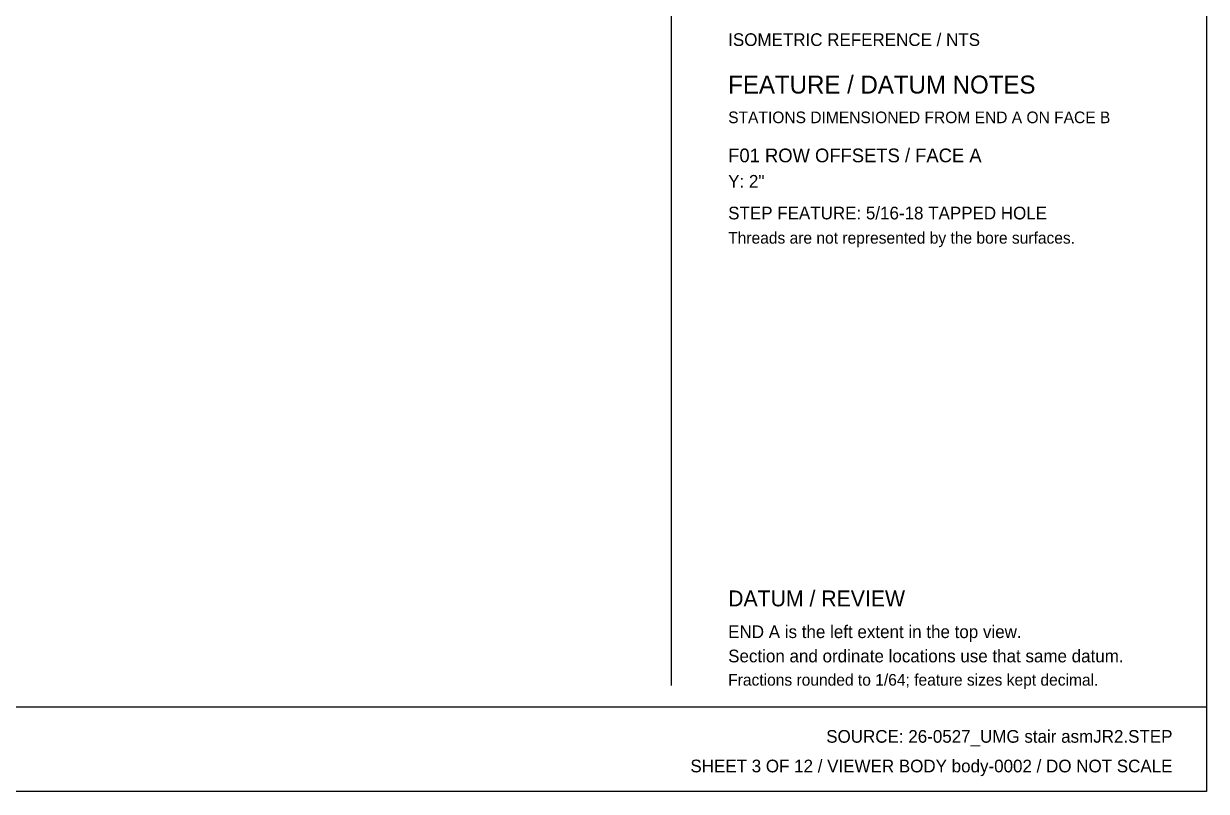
# Model space of a CAD drawing. Header units: inches. Extents: x 0.5 to 33.5, y 0.5 to 21.5.
# Drawn here: x 18 to 33.53, y 0.47 to 10.56 of the extents above; entities that cross this region are included whole.
import ezdxf
from ezdxf.enums import TextEntityAlignment as Align

# ---------------------------------------------------------------- set-up
doc = ezdxf.new("R2010")
doc.units = ezdxf.units.IN
doc.header["$MEASUREMENT"] = 0

msp = doc.modelspace()

# ---------------------------------------------------------------- linework, layer by layer
at = {"layer": 'OUTLINE'}
for p, q in [((33.528, 21.528), (33.528, 0.472)), ((26.5, 18.875), (26.5, 1.861)), ((0.472, 1.583), (33.528, 1.583)), ((33.528, 0.472), (0.472, 0.472))]:
    msp.add_line(p, q, dxfattribs=at)

# ---------------------------------------------------------------- texts
at = {"layer": 'ANNOTATION'}
for s, height, p in [('ISOMETRIC REFERENCE / NTS', 0.16667, (27.25, 10.264)), ('FEATURE / DATUM NOTES', 0.23611, (27.25, 9.639)), ('STATIONS DIMENSIONED FROM END A ON FACE B', 0.15278, (27.25, 9.25)), ('F01 ROW OFFSETS / FACE A', 0.18056, (27.25, 8.736)), ('Y: 2"', 0.1667, (27.25, 8.403)), ('STEP FEATURE: 5/16-18 TAPPED HOLE', 0.16667, (27.25, 7.986)), ('Threads are not represented by the bore surfaces.', 0.15278, (27.25, 7.667)), ('DATUM / REVIEW', 0.20833, (27.25, 2.903)), ('END A is the left extent in the top view.', 0.16667, (27.25, 2.486)), ('Section and ordinate locations use that same datum.', 0.16667, (27.25, 2.167)), ('Fractions rounded to 1/64; feature sizes kept decimal.', 0.15278, (27.25, 1.861))]:
    msp.add_text(s, height=height, dxfattribs=at).set_placement(p)
for s, p in [('SOURCE: 26-0527_UMG stair asmJR2.STEP', (33.083, 1.111)), ('SHEET 3 OF 12 / VIEWER BODY body-0002 / DO NOT SCALE', (33.083, 0.722))]:
    msp.add_text(s, height=0.16667, dxfattribs=at).set_placement(p, align=Align.RIGHT)

doc.saveas('drawing.dxf')
